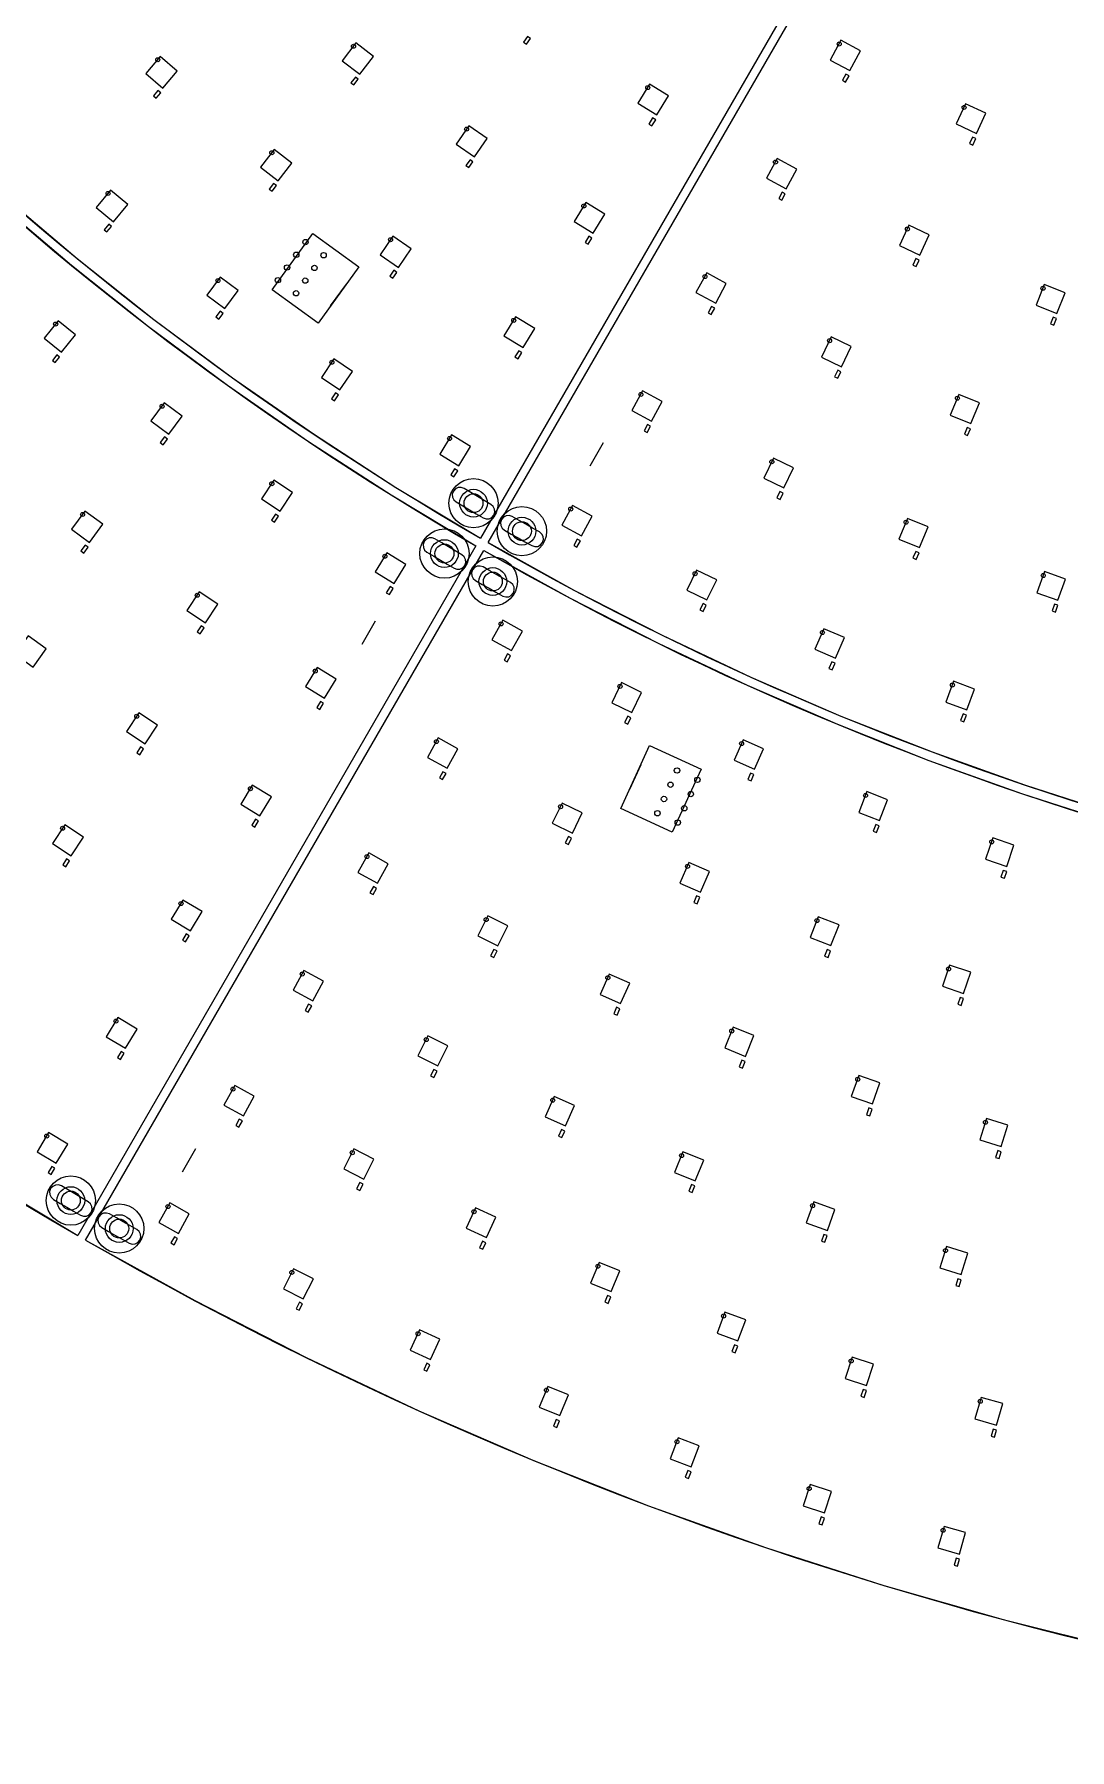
# Model space of a CAD drawing. Header units: millimetres. Extents: x -854 to 854, y -854 to 854.
# Drawn here: x -437.6 to -206.2, y -854 to -470.6 of the extents above; entities that cross this region are included whole.
import ezdxf

# ---------------------------------------------------------------- set-up
doc = ezdxf.new("R2010")
doc.units = ezdxf.units.MM
for name, color, linetype in [('CAP', 30, 'Continuous'), ('LED', 7, 'Continuous'), ('LED-GND', 7, 'Continuous'), ('MOUNT', 1, 'Continuous'), ('MOUNT-SYSTEM', 4, 'Continuous'), ('OUTLINE', 2, 'Continuous'), ('WAGO', 3, 'Continuous')]:
    doc.layers.add(name, color=color, linetype=linetype)

msp = doc.modelspace()

# ---------------------------------------------------------------- linework, layer by layer
at = {"layer": 'CAP'}
for points in [[(-327.32, -471.04), (-328.24, -472.35), (-327.59, -472.81), (-326.67, -471.5), (-327.32, -471.04)], [(-365.82, -480.12), (-366.8, -481.39), (-366.16, -481.87), (-365.19, -480.6), (-365.82, -480.12)], [(-256.19, -479.45), (-256.95, -480.86), (-256.24, -481.24), (-255.48, -479.83), (-256.19, -479.45)], [(-409.93, -483.12), (-410.97, -484.34), (-410.36, -484.86), (-409.32, -483.64), (-409.93, -483.12)], [(-299.38, -489.28), (-300.22, -490.64), (-299.54, -491.06), (-298.7, -489.7), (-299.38, -489.28)], [(-227.88, -493.54), (-228.55, -494.99), (-227.83, -495.32), (-227.15, -493.87), (-227.88, -493.54)], [(-340.19, -498.6), (-341.1, -499.92), (-340.44, -500.38), (-339.53, -499.06), (-340.19, -498.6)], [(-384.08, -503.92), (-385.06, -505.19), (-384.42, -505.67), (-383.45, -504.4), (-384.08, -503.92)], [(-270.43, -505.86), (-271.19, -507.26), (-270.48, -507.64), (-269.72, -506.24), (-270.43, -505.86)], [(-420.93, -513.02), (-421.95, -514.25), (-421.33, -514.76), (-420.31, -513.53), (-420.93, -513.02)], [(-313.63, -515.72), (-314.47, -517.09), (-313.79, -517.51), (-312.95, -516.14), (-313.63, -515.72)], [(-240.56, -520.72), (-241.23, -522.17), (-240.51, -522.51), (-239.83, -521.06), (-240.56, -520.72)], [(-357.19, -523.33), (-358.09, -524.65), (-357.43, -525.1), (-356.53, -523.78), (-357.19, -523.33)], [(-396.04, -532.47), (-397, -533.75), (-396.36, -534.23), (-395.4, -532.95), (-396.04, -532.47)], [(-286.21, -531.43), (-286.97, -532.84), (-286.27, -533.22), (-285.51, -531.81), (-286.21, -531.43)], [(-209.87, -533.83), (-210.46, -535.32), (-209.72, -535.61), (-209.13, -534.13), (-209.87, -533.83)], [(-432.54, -542.21), (-433.54, -543.46), (-432.92, -543.96), (-431.92, -542.71), (-432.54, -542.21)], [(-329.31, -541.3), (-330.14, -542.67), (-329.46, -543.09), (-328.63, -541.72), (-329.31, -541.3)], [(-258.01, -545.68), (-258.7, -547.13), (-257.97, -547.47), (-257.28, -546.03), (-258.01, -545.68)], [(-370.26, -550.71), (-371.15, -552.03), (-370.49, -552.48), (-369.59, -551.16), (-370.26, -550.71)], [(-300.53, -557.8), (-301.29, -559.2), (-300.59, -559.58), (-299.82, -558.18), (-300.53, -557.8)], [(-229.09, -558.44), (-229.71, -559.92), (-228.97, -560.22), (-228.35, -558.74), (-229.09, -558.44)], [(-408.48, -560.56), (-409.43, -561.85), (-408.78, -562.33), (-407.83, -561.04), (-408.48, -560.56)], [(-343.63, -567.7), (-344.46, -569.07), (-343.78, -569.49), (-342.95, -568.12), (-343.63, -567.7)], [(-270.92, -572.76), (-271.61, -574.2), (-270.89, -574.55), (-270.2, -573.11), (-270.92, -572.76)], [(-383.64, -577.85), (-384.53, -579.18), (-383.86, -579.62), (-382.97, -578.29), (-383.64, -577.85)], [(-426.22, -584.76), (-427.16, -586.05), (-426.52, -586.52), (-425.57, -585.23), (-426.22, -584.76)], [(-316.23, -583.41), (-317, -584.81), (-316.3, -585.2), (-315.53, -583.79), (-316.23, -583.41)], [(-240.57, -586.15), (-241.19, -587.63), (-240.45, -587.94), (-239.84, -586.46), (-240.57, -586.15)], [(-358.07, -594.03), (-358.9, -595.4), (-358.21, -595.81), (-357.38, -594.45), (-358.07, -594.03)], [(-288.11, -597.8), (-288.81, -599.24), (-288.09, -599.59), (-287.39, -598.15), (-288.11, -597.8)], [(-209.57, -597.94), (-210.1, -599.45), (-209.35, -599.72), (-208.81, -598.21), (-209.57, -597.94)], [(-400.31, -602.79), (-401.2, -604.12), (-400.53, -604.57), (-399.64, -603.23), (-400.31, -602.79)], [(-331.82, -609.08), (-332.59, -610.49), (-331.88, -610.87), (-331.12, -609.47), (-331.82, -609.08)], [(-259.34, -610.83), (-259.97, -612.3), (-259.24, -612.61), (-258.61, -611.14), (-259.34, -610.83)], [(-373.63, -619.68), (-374.46, -621.05), (-373.78, -621.46), (-372.95, -620.09), (-373.63, -619.68)], [(-304.93, -622.98), (-305.64, -624.41), (-304.92, -624.77), (-304.22, -623.33), (-304.93, -622.98)], [(-229.98, -622.48), (-230.54, -623.98), (-229.79, -624.26), (-229.23, -622.76), (-229.98, -622.48)], [(-413.81, -629.83), (-414.69, -631.16), (-414.02, -631.6), (-413.14, -630.27), (-413.81, -629.83)], [(-346.25, -635.39), (-347.02, -636.79), (-346.31, -637.17), (-345.54, -635.77), (-346.25, -635.39)], [(-277.47, -635.69), (-278.11, -637.15), (-277.38, -637.47), (-276.74, -636.01), (-277.47, -635.69)], [(-388.11, -645.98), (-388.94, -647.35), (-388.25, -647.76), (-387.43, -646.39), (-388.11, -645.98)], [(-249.48, -647.18), (-250.06, -648.67), (-249.31, -648.96), (-248.73, -647.47), (-249.48, -647.18)], [(-318.2, -649.88), (-318.91, -651.32), (-318.19, -651.67), (-317.48, -650.24), (-318.2, -649.88)], [(-430.35, -654.85), (-431.23, -656.19), (-430.56, -656.63), (-429.68, -655.29), (-430.35, -654.85)], [(-221.01, -657.45), (-221.52, -658.96), (-220.77, -659.22), (-220.25, -657.71), (-221.01, -657.45)], [(-361.79, -661.08), (-362.56, -662.48), (-361.86, -662.87), (-361.09, -661.47), (-361.79, -661.08)], [(-289.55, -663.15), (-290.2, -664.61), (-289.46, -664.93), (-288.82, -663.47), (-289.55, -663.15)], [(-403.63, -671.65), (-404.46, -673.02), (-403.77, -673.43), (-402.95, -672.06), (-403.63, -671.65)], [(-334.87, -675.11), (-335.59, -676.54), (-334.87, -676.9), (-334.16, -675.47), (-334.87, -675.11)], [(-260.35, -675.14), (-260.93, -676.64), (-260.18, -676.93), (-259.6, -675.43), (-260.35, -675.14)], [(-230.65, -685.86), (-231.17, -687.37), (-230.41, -687.63), (-229.89, -686.11), (-230.65, -685.86)], [(-376.26, -687.36), (-377.03, -688.76), (-376.33, -689.15), (-375.56, -687.74), (-376.26, -687.36)], [(-307.42, -688.05), (-308.07, -689.51), (-307.34, -689.84), (-306.69, -688.38), (-307.42, -688.05)], [(-418.15, -697.93), (-418.97, -699.3), (-418.29, -699.71), (-417.46, -698.34), (-418.15, -697.93)], [(-279.46, -699.87), (-280.06, -701.35), (-279.32, -701.65), (-278.72, -700.17), (-279.46, -699.87)], [(-348.28, -701.95), (-348.99, -703.38), (-348.28, -703.74), (-347.56, -702.31), (-348.28, -701.95)], [(-391.76, -713.07), (-392.53, -714.47), (-391.83, -714.86), (-391.06, -713.46), (-391.76, -713.07)], [(-251.06, -710.55), (-251.59, -712.06), (-250.84, -712.33), (-250.3, -710.82), (-251.06, -710.55)], [(-319.73, -715.41), (-320.39, -716.87), (-319.66, -717.19), (-319, -715.73), (-319.73, -715.41)], [(-222.24, -720.09), (-222.72, -721.62), (-221.95, -721.85), (-221.48, -720.33), (-222.24, -720.09)], [(-433.63, -723.62), (-434.46, -724.99), (-433.77, -725.41), (-432.95, -724.04), (-433.63, -723.62)], [(-364.82, -727.22), (-365.54, -728.65), (-364.83, -729.01), (-364.11, -727.58), (-364.82, -727.22)], [(-290.66, -727.7), (-291.26, -729.18), (-290.52, -729.48), (-289.92, -728), (-290.66, -727.7)], [(-406.27, -739.33), (-407.05, -740.73), (-406.34, -741.12), (-405.57, -739.72), (-406.27, -739.33)], [(-261.13, -738.81), (-261.66, -740.32), (-260.91, -740.59), (-260.37, -739.08), (-261.13, -738.81)], [(-337.38, -740.36), (-338.04, -741.81), (-337.32, -742.14), (-336.65, -740.69), (-337.38, -740.36)], [(-231.17, -748.73), (-231.64, -750.26), (-230.88, -750.49), (-230.4, -748.97), (-231.17, -748.73)], [(-378.34, -754), (-379.06, -755.43), (-378.35, -755.79), (-377.63, -754.36), (-378.34, -754)], [(-309.46, -752.45), (-310.07, -753.93), (-309.33, -754.24), (-308.72, -752.76), (-309.46, -752.45)], [(-281.11, -763.5), (-281.66, -765), (-280.91, -765.28), (-280.36, -763.78), (-281.11, -763.5)], [(-349.88, -767.62), (-350.55, -769.08), (-349.82, -769.41), (-349.16, -767.96), (-349.88, -767.62)], [(-252.36, -773.47), (-252.86, -774.99), (-252.1, -775.24), (-251.6, -773.72), (-252.36, -773.47)], [(-320.94, -780.17), (-321.55, -781.65), (-320.81, -781.95), (-320.2, -780.48), (-320.94, -780.17)], [(-223.26, -782.37), (-223.71, -783.91), (-222.94, -784.13), (-222.49, -782.59), (-223.26, -782.37)], [(-291.54, -791.62), (-292.1, -793.12), (-291.35, -793.4), (-290.79, -791.9), (-291.54, -791.62)], [(-261.74, -801.97), (-262.24, -803.49), (-261.48, -803.74), (-260.98, -802.22), (-261.74, -801.97)], [(-231.57, -811.2), (-232.01, -812.73), (-231.24, -812.96), (-230.8, -811.42), (-231.57, -811.2)]]:
    msp.add_lwpolyline(points, dxfattribs=at)
at = {"layer": 'LED'}
for points in [[(-361.75, -475.55), (-365.72, -472.51), (-368.76, -476.47), (-364.8, -479.52), (-361.75, -475.55)], [(-252.9, -474.29), (-257.3, -471.92), (-259.67, -476.32), (-255.27, -478.7), (-252.9, -474.29)], [(-405.63, -478.78), (-409.43, -475.53), (-412.68, -479.33), (-408.87, -482.58), (-405.63, -478.78)], [(-295.8, -484.32), (-300.05, -481.7), (-302.68, -485.95), (-298.42, -488.58), (-295.8, -484.32)], [(-224.89, -488.2), (-229.42, -486.08), (-231.54, -490.62), (-227, -492.73), (-224.89, -488.2)], [(-336.37, -493.83), (-340.49, -491), (-343.32, -495.12), (-339.2, -497.95), (-336.37, -493.83)], [(-380.01, -499.35), (-383.98, -496.31), (-387.03, -500.27), (-383.06, -503.32), (-380.01, -499.35)], [(-267.14, -500.7), (-271.54, -498.33), (-273.91, -502.73), (-269.51, -505.1), (-267.14, -500.7)], [(-416.7, -508.6), (-420.55, -505.42), (-423.74, -509.28), (-419.88, -512.46), (-416.7, -508.6)], [(-310.06, -510.76), (-314.32, -508.15), (-316.94, -512.41), (-312.67, -515.02), (-310.06, -510.76)], [(-237.57, -515.39), (-242.1, -513.27), (-244.21, -517.8), (-239.68, -519.92), (-237.57, -515.39)], [(-353.36, -518.56), (-357.48, -515.72), (-360.31, -519.84), (-356.19, -522.68), (-353.36, -518.56)], [(-392.02, -527.85), (-396.03, -524.86), (-399.02, -528.86), (-395.02, -531.86), (-392.02, -527.85)], [(-282.91, -526.29), (-287.3, -523.9), (-289.69, -528.29), (-285.29, -530.68), (-282.91, -526.29)], [(-207.2, -528.33), (-211.85, -526.48), (-213.69, -531.13), (-209.05, -532.97), (-207.2, -528.33)], [(-428.37, -537.74), (-432.27, -534.61), (-435.4, -538.51), (-431.5, -541.63), (-428.37, -537.74)], [(-325.74, -536.34), (-330, -533.73), (-332.61, -537.99), (-328.35, -540.6), (-325.74, -536.34)], [(-254.97, -540.37), (-259.49, -538.22), (-261.64, -542.73), (-257.13, -544.88), (-254.97, -540.37)], [(-366.46, -545.91), (-370.6, -543.11), (-373.41, -547.25), (-369.27, -550.05), (-366.46, -545.91)], [(-297.22, -552.65), (-301.61, -550.26), (-304, -554.66), (-299.61, -557.04), (-297.22, -552.65)], [(-226.34, -552.97), (-230.96, -551.06), (-232.88, -555.68), (-228.26, -557.59), (-226.34, -552.97)], [(-404.51, -555.91), (-408.54, -552.95), (-411.5, -556.98), (-407.47, -559.94), (-404.51, -555.91)], [(-340.07, -562.73), (-344.34, -560.13), (-346.94, -564.4), (-342.68, -567), (-340.07, -562.73)], [(-267.89, -567.45), (-272.4, -565.3), (-274.55, -569.81), (-270.04, -571.96), (-267.89, -567.45)], [(-379.88, -573.02), (-384.03, -570.25), (-386.81, -574.4), (-382.65, -577.18), (-379.88, -573.02)], [(-422.25, -580.1), (-426.28, -577.15), (-429.24, -581.18), (-425.21, -584.13), (-422.25, -580.1)], [(-312.91, -578.27), (-317.3, -575.88), (-319.7, -580.26), (-315.31, -582.66), (-312.91, -578.27)], [(-237.82, -580.69), (-242.44, -578.78), (-244.36, -583.4), (-239.74, -585.31), (-237.82, -580.69)], [(-354.52, -589.05), (-358.79, -586.45), (-361.39, -590.73), (-357.11, -593.32), (-354.52, -589.05)], [(-285.04, -592.51), (-289.54, -590.32), (-291.72, -594.82), (-287.23, -597), (-285.04, -592.51)], [(-207.11, -592.34), (-211.82, -590.67), (-213.49, -595.39), (-208.78, -597.06), (-207.11, -592.34)], [(-396.54, -597.97), (-400.7, -595.19), (-403.48, -599.35), (-399.32, -602.13), (-396.54, -597.97)], [(-328.49, -603.95), (-332.87, -601.55), (-335.28, -605.93), (-330.89, -608.34), (-328.49, -603.95)], [(-434.9, -607.97), (-438.96, -605.04), (-441.88, -609.1), (-437.82, -612.02), (-434.9, -607.97)], [(-256.53, -605.4), (-261.12, -603.43), (-263.09, -608.03), (-258.5, -609.99), (-256.53, -605.4)], [(-370.08, -614.7), (-374.36, -612.1), (-376.95, -616.38), (-372.68, -618.97), (-370.08, -614.7)], [(-301.83, -617.71), (-306.32, -615.49), (-308.53, -619.98), (-304.04, -622.19), (-301.83, -617.71)], [(-227.43, -616.92), (-232.12, -615.17), (-233.86, -619.86), (-229.18, -621.6), (-227.43, -616.92)], [(-410.07, -624.98), (-414.24, -622.23), (-417, -626.4), (-412.83, -629.16), (-410.07, -624.98)], [(-342.92, -630.25), (-347.3, -627.85), (-349.71, -632.23), (-345.32, -634.64), (-342.92, -630.25)], [(-274.6, -630.28), (-279.18, -628.27), (-281.19, -632.85), (-276.61, -634.86), (-274.6, -630.28)], [(-384.57, -640.99), (-388.85, -638.4), (-391.44, -642.68), (-387.16, -645.27), (-384.57, -640.99)], [(-246.85, -641.66), (-251.51, -639.85), (-253.32, -644.51), (-248.66, -646.32), (-246.85, -641.66)], [(-315.1, -644.61), (-319.58, -642.4), (-321.8, -646.88), (-317.31, -649.1), (-315.1, -644.61)], [(-426.61, -650.01), (-430.78, -647.26), (-433.54, -651.43), (-429.37, -654.18), (-426.61, -650.01)], [(-218.62, -651.82), (-223.36, -650.21), (-224.96, -654.95), (-220.23, -656.55), (-218.62, -651.82)], [(-358.45, -655.96), (-362.83, -653.54), (-365.24, -657.92), (-360.86, -660.33), (-358.45, -655.96)], [(-286.68, -657.74), (-291.26, -655.73), (-293.27, -660.31), (-288.7, -662.32), (-286.68, -657.74)], [(-400.09, -666.66), (-404.37, -664.08), (-406.96, -668.36), (-402.68, -670.94), (-400.09, -666.66)], [(-331.75, -669.86), (-336.22, -667.62), (-338.45, -672.1), (-333.98, -674.33), (-331.75, -669.86)], [(-257.72, -669.62), (-262.38, -667.81), (-264.19, -672.47), (-259.53, -674.28), (-257.72, -669.62)], [(-228.27, -680.23), (-233, -678.62), (-234.61, -683.35), (-229.87, -684.96), (-228.27, -680.23)], [(-372.92, -682.23), (-377.3, -679.82), (-379.71, -684.2), (-375.33, -686.61), (-372.92, -682.23)], [(-304.5, -682.67), (-309.06, -680.62), (-311.12, -685.18), (-306.56, -687.23), (-304.5, -682.67)], [(-414.61, -692.93), (-418.9, -690.35), (-421.48, -694.64), (-417.2, -697.22), (-414.61, -692.93)], [(-276.77, -694.38), (-281.41, -692.51), (-283.27, -697.15), (-278.64, -699.02), (-276.77, -694.38)], [(-345.15, -696.7), (-349.62, -694.46), (-351.86, -698.93), (-347.38, -701.17), (-345.15, -696.7)], [(-248.58, -704.96), (-253.29, -703.28), (-254.97, -707.99), (-250.26, -709.67), (-248.58, -704.96)], [(-388.41, -707.95), (-392.79, -705.53), (-395.21, -709.91), (-390.83, -712.33), (-388.41, -707.95)], [(-316.82, -710.03), (-321.38, -707.98), (-323.43, -712.54), (-318.87, -714.59), (-316.82, -710.03)], [(-220, -714.4), (-224.77, -712.91), (-226.26, -717.68), (-221.48, -719.17), (-220, -714.4)], [(-430.1, -718.63), (-434.38, -716.05), (-436.96, -720.33), (-432.68, -722.91), (-430.1, -718.63)], [(-361.67, -721.98), (-366.14, -719.73), (-368.39, -724.19), (-363.93, -726.44), (-361.67, -721.98)], [(-287.97, -722.21), (-292.61, -720.34), (-294.47, -724.98), (-289.84, -726.85), (-287.97, -722.21)], [(-402.93, -734.21), (-407.3, -731.79), (-409.72, -736.17), (-405.35, -738.59), (-402.93, -734.21)], [(-258.66, -733.22), (-263.37, -731.54), (-265.04, -736.25), (-260.33, -737.93), (-258.66, -733.22)], [(-334.42, -735), (-338.97, -732.91), (-341.05, -737.46), (-336.51, -739.54), (-334.42, -735)], [(-228.92, -743.04), (-233.7, -741.55), (-235.18, -746.33), (-230.41, -747.81), (-228.92, -743.04)], [(-375.19, -748.76), (-379.66, -746.51), (-381.91, -750.97), (-377.45, -753.22), (-375.19, -748.76)], [(-306.71, -746.99), (-311.33, -745.08), (-313.24, -749.7), (-308.62, -751.61), (-306.71, -746.99)], [(-278.56, -757.94), (-283.25, -756.2), (-284.99, -760.88), (-280.3, -762.62), (-278.56, -757.94)], [(-346.93, -762.27), (-351.48, -760.18), (-353.56, -764.73), (-349.02, -766.81), (-346.93, -762.27)], [(-250.03, -767.82), (-254.78, -766.26), (-256.34, -771.01), (-251.59, -772.57), (-250.03, -767.82)], [(-318.19, -774.71), (-322.81, -772.79), (-324.72, -777.41), (-320.1, -779.33), (-318.19, -774.71)], [(-221.14, -776.63), (-225.95, -775.25), (-227.33, -780.05), (-222.53, -781.44), (-221.14, -776.63)], [(-289, -786.06), (-293.69, -784.32), (-295.43, -789.01), (-290.74, -790.75), (-289, -786.06)], [(-259.4, -796.32), (-264.15, -794.75), (-265.72, -799.5), (-260.97, -801.07), (-259.4, -796.32)], [(-229.45, -805.46), (-234.25, -804.08), (-235.64, -808.88), (-230.83, -810.26), (-229.45, -805.46)]]:
    msp.add_lwpolyline(points, dxfattribs=at)
at = {"layer": 'LED-GND'}
for centre in [(-366.23, -473.25), (-257.68, -472.74), (-409.98, -476.25), (-300.48, -482.49), (-229.76, -486.92), (-340.96, -491.77), (-384.49, -497.05), (-271.92, -499.14), (-421.09, -506.15), (-314.75, -508.94), (-242.44, -514.11), (-357.95, -516.49), (-396.53, -525.61), (-287.68, -524.72), (-212.13, -527.34), (-432.8, -535.34), (-330.43, -534.52), (-259.83, -539.05), (-371.07, -543.88), (-302, -551.08), (-231.26, -551.91), (-409.03, -553.71), (-344.77, -560.92), (-272.74, -566.13), (-384.49, -571.02), (-426.77, -577.9), (-317.69, -576.69), (-242.74, -579.63), (-359.22, -587.25), (-289.89, -591.15), (-212.07, -591.54), (-401.16, -595.97), (-333.26, -602.36), (-261.43, -604.28), (-374.78, -612.9), (-306.67, -616.32), (-232.38, -616.03), (-414.69, -623.01), (-347.69, -628.66), (-279.49, -629.11), (-389.27, -639.2), (-251.79, -640.71), (-319.94, -643.23), (-431.24, -648.03), (-223.6, -651.08), (-363.22, -654.36), (-291.58, -656.57), (-404.79, -664.87), (-336.58, -668.45), (-262.66, -668.67), (-377.69, -680.63), (-309.39, -681.46), (-233.24, -679.49), (-419.32, -691.15), (-281.7, -693.37), (-349.98, -695.29), (-253.55, -704.15), (-393.18, -706.35), (-321.7, -708.82), (-434.8, -716.85), (-224.99, -713.78), (-366.5, -720.55), (-292.9, -721.2), (-407.69, -732.6), (-263.62, -732.4), (-339.3, -733.75), (-233.92, -742.43), (-380.02, -747.33), (-311.62, -745.93), (-283.52, -757.06), (-351.81, -761.02), (-255.01, -767.13), (-323.11, -773.64), (-226.15, -776.13), (-293.95, -785.18), (-264.39, -795.63), (-234.45, -804.95)]:
    msp.add_circle(centre, 0.45, dxfattribs=at)
at = {"layer": 'MOUNT'}
for centre, radius in [((-339.41, -575.38), 5.5), ((-339.41, -575.38), 3.1), ((-339.41, -575.38), 2.11), ((-328.59, -581.63), 5.5), ((-328.59, -581.63), 3.1), ((-345.91, -586.64), 5.5), ((-328.59, -581.63), 2.11), ((-345.91, -586.64), 3.1), ((-345.91, -586.64), 2.11), ((-335.09, -592.89), 5.5), ((-335.09, -592.89), 3.1), ((-335.09, -592.89), 2.11), ((-429.41, -731.26), 5.5), ((-429.41, -731.26), 3.1), ((-429.41, -731.26), 2.11), ((-418.59, -737.51), 5.5), ((-418.59, -737.51), 3.1), ((-418.59, -737.51), 2.11)]:
    msp.add_circle(centre, radius, dxfattribs=at)
at = {"layer": 'MOUNT-SYSTEM'}
for p, q in [((-113.86, -195.22), (-337.86, -583.2)), ((-336.13, -584.2), (-112.13, -196.22)), ((-310.43, -561.88), (-313.43, -567.07)), ((-338.86, -584.93), (-427.86, -739.08)), ((-426.13, -740.08), (-337.13, -585.93)), ((-361.39, -601.75), (-364.39, -606.95)), ((-401.55, -719.72), (-404.55, -724.91))]:
    msp.add_line(p, q, dxfattribs=at)
for points in [[(-584.93, -338.86), (-573.54, -357.8), (-561.56, -376.32), (-549.01, -394.41), (-535.89, -412.06), (-522.21, -429.26), (-508, -445.99), (-493.26, -462.24), (-478, -478), (-462.24, -493.26), (-445.99, -508), (-429.26, -522.21), (-412.06, -535.89), (-394.41, -549.01), (-376.32, -561.56), (-357.8, -573.54), (-338.86, -584.93)], [(-583.2, -337.86), (-571.84, -356.75), (-559.9, -375.21), (-547.38, -393.25), (-534.3, -410.85), (-520.67, -427.99), (-506.5, -444.67), (-491.8, -460.87), (-476.59, -476.59), (-460.87, -491.8), (-444.67, -506.5), (-427.99, -520.67), (-410.84, -534.3), (-393.25, -547.38), (-375.21, -559.9), (-356.74, -571.84), (-337.86, -583.2)], [(-739.08, -427.86), (-724.68, -451.82), (-709.54, -475.25), (-693.66, -498.14), (-677.07, -520.46), (-659.78, -542.22), (-641.81, -563.38), (-623.16, -583.93), (-603.86, -603.87), (-583.93, -623.16), (-563.37, -641.81), (-542.21, -659.78), (-520.46, -677.07), (-498.13, -693.67), (-475.25, -709.54), (-451.82, -724.69), (-427.86, -739.08)], [(-341.52, -572.09), (-342.18, -571.86), (-342.85, -571.9), (-343.45, -572.18), (-343.92, -572.7), (-344.15, -573.35), (-344.12, -574.02), (-343.83, -574.63), (-343.32, -575.09), (-343.32, -575.09), (-343.32, -575.09), (-343.32, -575.09), (-343.32, -575.09)], [(-343.32, -575.09), (-341.81, -575.99), (-340.3, -576.89), (-338.79, -577.77), (-337.27, -578.66)], [(-335.51, -575.64), (-337.01, -574.76), (-338.52, -573.87), (-340.02, -572.98), (-341.52, -572.09)], [(-337.27, -578.66), (-336.61, -578.88), (-335.94, -578.84), (-335.34, -578.55), (-334.88, -578.03), (-334.65, -577.37), (-334.7, -576.7), (-334.99, -576.1), (-335.51, -575.64)], [(-330.76, -578.38), (-331.42, -578.16), (-332.09, -578.21), (-332.69, -578.51), (-333.15, -579.03), (-333.36, -579.69), (-333.31, -580.36), (-333.02, -580.96), (-332.49, -581.42), (-332.49, -581.42), (-332.49, -581.42), (-332.49, -581.42), (-332.49, -581.42)], [(-324.68, -581.81), (-326.2, -580.96), (-327.72, -580.1), (-329.24, -579.24), (-330.76, -578.38)], [(-332.49, -581.42), (-330.97, -582.29), (-329.44, -583.15), (-327.92, -584.01), (-326.38, -584.87)], [(-326.38, -584.87), (-325.72, -585.08), (-325.05, -585.03), (-324.46, -584.72), (-324, -584.19), (-323.79, -583.53), (-323.85, -582.86), (-324.15, -582.27), (-324.68, -581.81)], [(-348.02, -583.35), (-348.68, -583.12), (-349.35, -583.15), (-349.95, -583.44), (-350.42, -583.95), (-350.65, -584.61), (-350.62, -585.28), (-350.33, -585.89), (-349.82, -586.35)], [(-349.82, -586.35), (-348.31, -587.25), (-346.8, -588.14), (-345.28, -589.03), (-343.77, -589.92)], [(-342.01, -586.89), (-343.51, -586.01), (-345.02, -585.13), (-346.52, -584.24), (-348.02, -583.35)], [(-337.13, -585.93), (-317.8, -596.64), (-298.16, -606.69), (-278.24, -616.08), (-258.06, -624.8), (-237.62, -632.86), (-216.94, -640.24), (-196.05, -646.94), (-174.96, -652.96), (-153.68, -658.3), (-132.23, -662.94), (-110.64, -666.88), (-88.91, -670.13), (-67.06, -672.66), (-45.12, -674.49), (-23.09, -675.6), (-1, -676)], [(-336.13, -584.2), (-316.86, -594.87), (-297.28, -604.89), (-277.42, -614.26), (-257.29, -622.95), (-236.91, -630.99), (-216.3, -638.35), (-195.47, -645.03), (-174.44, -651.03), (-153.23, -656.35), (-131.84, -660.98), (-110.31, -664.91), (-88.65, -668.14), (-66.87, -670.67), (-44.99, -672.5), (-23.02, -673.6), (-1, -674)], [(-343.77, -589.92), (-343.11, -590.14), (-342.44, -590.1), (-341.84, -589.81), (-341.38, -589.29), (-341.15, -588.63), (-341.2, -587.96), (-341.49, -587.36), (-342.01, -586.89)], [(-337.26, -589.64), (-337.92, -589.42), (-338.59, -589.47), (-339.19, -589.76), (-339.64, -590.29), (-339.86, -590.95), (-339.81, -591.62), (-339.52, -592.22), (-338.99, -592.68)], [(-331.18, -593.07), (-332.7, -592.22), (-334.22, -591.36), (-335.74, -590.5), (-337.26, -589.64)], [(-338.99, -592.68), (-337.47, -593.54), (-335.94, -594.41), (-334.42, -595.27), (-332.88, -596.13)], [(-332.88, -596.13), (-332.22, -596.34), (-331.55, -596.28), (-330.96, -595.98), (-330.5, -595.45), (-330.29, -594.79), (-330.35, -594.12), (-330.65, -593.53), (-331.18, -593.07)], [(-431.53, -727.98), (-432.19, -727.75), (-432.86, -727.79), (-433.46, -728.08), (-433.93, -728.59), (-434.16, -729.25), (-434.12, -729.92), (-433.83, -730.52), (-433.32, -730.99), (-433.32, -730.99), (-433.32, -730.99), (-433.32, -730.99), (-433.32, -730.99)], [(-425.51, -731.52), (-427.02, -730.64), (-428.52, -729.75), (-430.03, -728.87), (-431.53, -727.98)], [(-433.32, -730.99), (-431.81, -731.88), (-430.29, -732.77), (-428.78, -733.66), (-427.27, -734.54)], [(-427.27, -734.54), (-426.61, -734.77), (-425.94, -734.72), (-425.34, -734.43), (-424.87, -733.91), (-424.65, -733.25), (-424.69, -732.58), (-424.99, -731.98), (-425.51, -731.52), (-425.51, -731.52), (-425.51, -731.52), (-425.51, -731.52), (-425.51, -731.52)], [(-420.75, -734.26), (-421.41, -734.04), (-422.08, -734.09), (-422.68, -734.39), (-423.14, -734.91), (-423.36, -735.57), (-423.31, -736.24), (-423.02, -736.84), (-422.49, -737.3), (-422.49, -737.3), (-422.49, -737.3), (-422.49, -737.3), (-422.49, -737.3)], [(-414.68, -737.71), (-416.2, -736.85), (-417.72, -735.99), (-419.24, -735.13), (-420.75, -734.26)], [(-422.49, -737.3), (-420.97, -738.17), (-419.45, -739.03), (-417.92, -739.9), (-416.39, -740.76)], [(-416.39, -740.76), (-415.73, -740.97), (-415.06, -740.92), (-414.46, -740.62), (-414.01, -740.09), (-413.8, -739.43), (-413.85, -738.76), (-414.15, -738.16), (-414.68, -737.71), (-414.68, -737.71), (-414.68, -737.71), (-414.68, -737.71), (-414.68, -737.71)], [(-426.13, -740.08), (-401.68, -753.63), (-376.85, -766.35), (-351.66, -778.23), (-326.13, -789.27), (-300.28, -799.46), (-274.13, -808.8), (-247.71, -817.28), (-221.03, -824.9), (-194.12, -831.64), (-166.99, -837.51), (-139.68, -842.5), (-112.19, -846.6), (-84.56, -849.8), (-56.8, -852.11), (-28.94, -853.51), (-1, -854)]]:
    msp.add_lwpolyline(points, dxfattribs=at)
at = {"layer": 'OUTLINE'}
for p, q in [((-113.86, -195.22), (-337.87, -583.2)), ((-336.13, -584.2), (-112.13, -196.22)), ((-338.87, -584.93), (-427.87, -739.09)), ((-426.13, -740.09), (-337.13, -585.93))]:
    msp.add_line(p, q, dxfattribs=at)
for radius, start, end in [(676, 210.0848, 239.9152), (674, 210.085, 239.915), (854, 210.0671, 239.9329), (676, 240.0848, 269.9152), (674, 240.085, 269.915), (854, 240.0671, 269.9329)]:
    msp.add_arc((0, 0), radius, start, end, dxfattribs=at)
at = {"layer": 'WAGO'}
for p, q in [((-371.35, -531.27), (-367.83, -526.41)), ((-302.04, -633.89), (-304.54, -639.34))]:
    msp.add_line(p, q, dxfattribs=at)
for points in [[(-384.42, -527.67), (-375.34, -515.11), (-365.05, -522.56), (-374.13, -535.12), (-384.42, -527.67)], [(-288.52, -634.86), (-294.98, -648.95), (-306.52, -643.66), (-300.06, -629.57), (-288.52, -634.86)]]:
    msp.add_lwpolyline(points, dxfattribs=at)
for centre in [(-376.96, -517.02), (-379.02, -519.86), (-372.91, -519.95), (-383.12, -525.53), (-381.07, -522.7), (-377.02, -525.63), (-374.96, -522.79), (-379.07, -528.46), (-293.93, -635.13), (-295.38, -638.31), (-290.84, -640.4), (-289.38, -637.22), (-298.3, -644.68), (-296.84, -641.5), (-292.3, -643.58), (-293.76, -646.76)]:
    msp.add_circle(centre, 0.6, dxfattribs=at)

doc.saveas('drawing.dxf')
